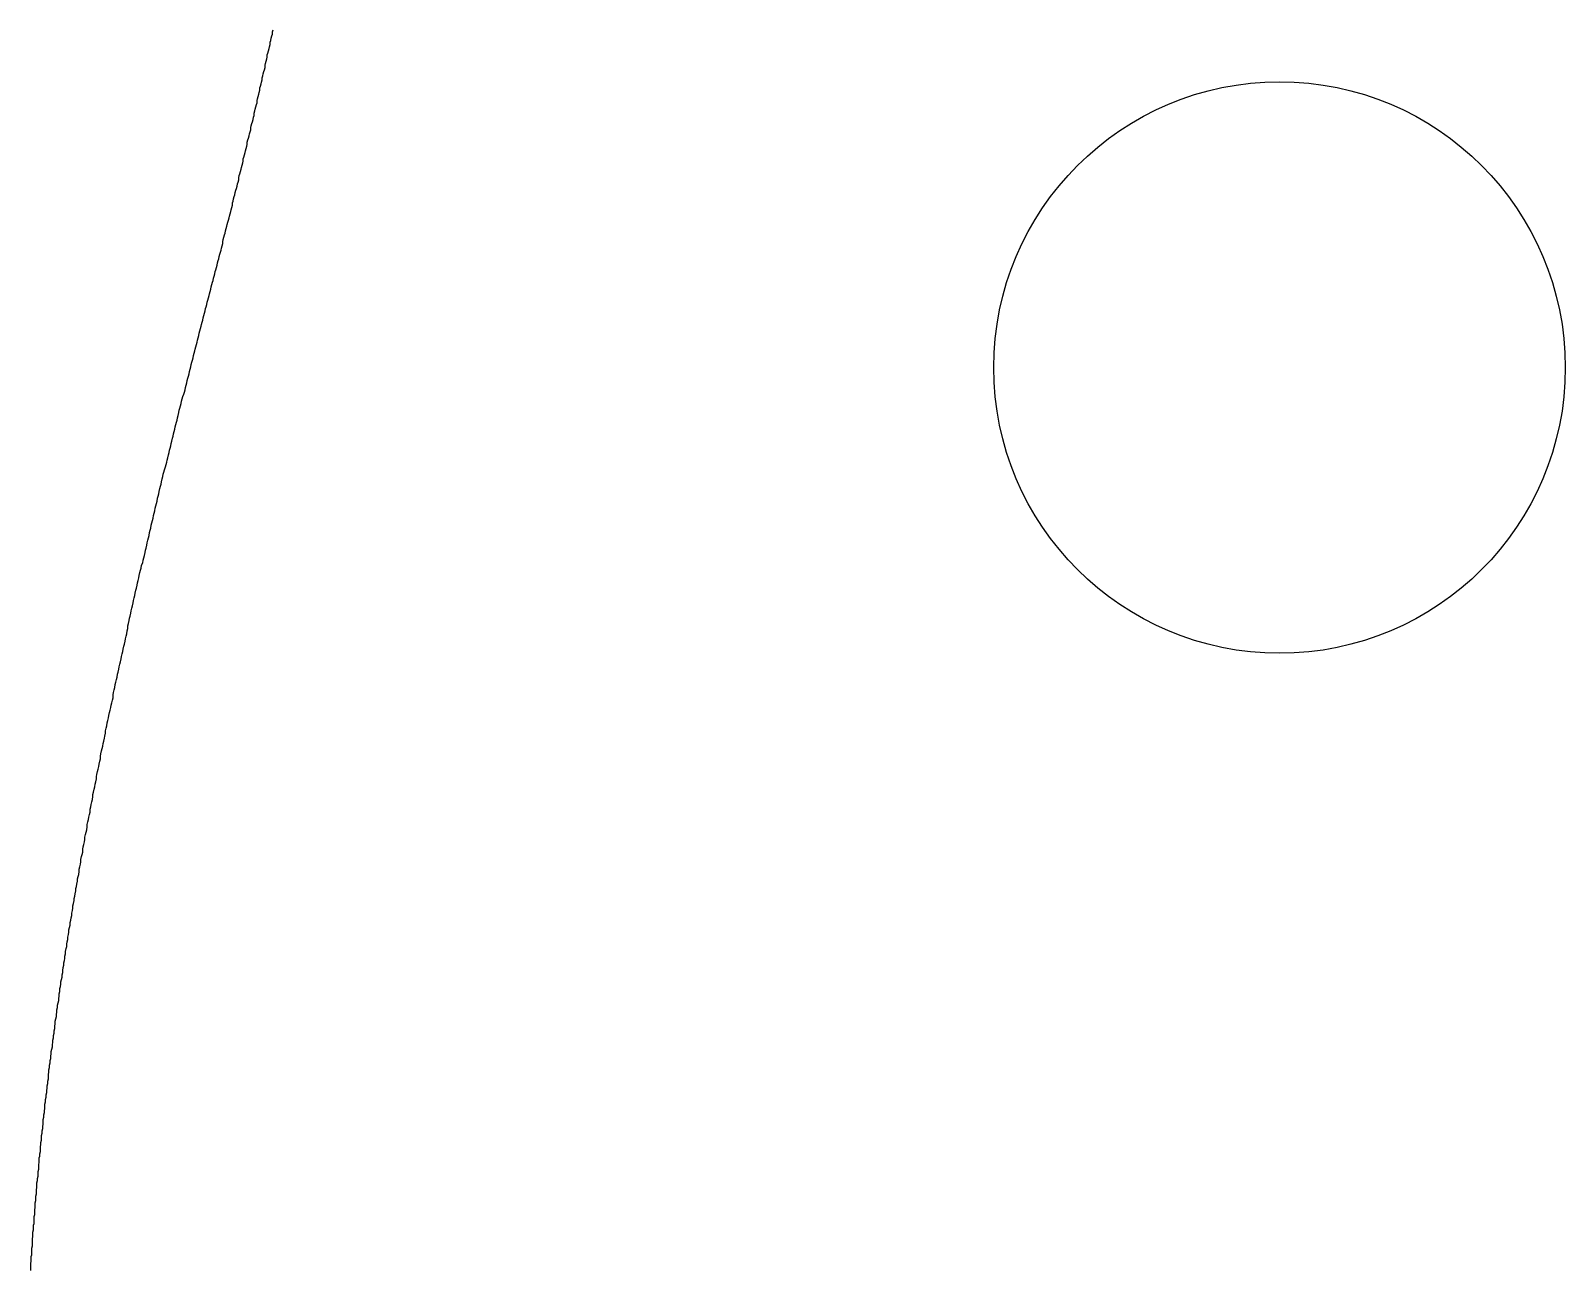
# Model space of a CAD drawing. Header units: millimetres. Extents: x 111 to 2999, y 81 to 1941.
# Drawn here: x 943 to 969.85, y 1538.84 to 1560.54 of the extents above; entities that cross this region are included whole.
import ezdxf

# ---------------------------------------------------------------- set-up
doc = ezdxf.new("R2010")
doc.units = ezdxf.units.MM
doc.layers.add('RANGO', color=6, linetype='Continuous')

msp = doc.modelspace()

# ---------------------------------------------------------------- linework, layer by layer
msp.add_polyline3d([(943, 1538.843, 0), (943, 1538.883, 0), (943, 1538.923, 0), (943, 1538.963, 0), (943.01, 1539.003, 0), (943.01, 1539.043, 0), (943.01, 1539.083, 0), (943.02, 1539.113, 0), (943.02, 1539.153, 0), (943.02, 1539.193, 0), (943.02, 1539.233, 0), (943.03, 1539.273, 0), (943.03, 1539.313, 0), (943.03, 1539.353, 0), (943.03, 1539.393, 0), (943.04, 1539.433, 0), (943.04, 1539.473, 0), (943.04, 1539.513, 0), (943.05, 1539.553, 0), (943.05, 1539.593, 0), (943.05, 1539.633, 0), (943.06, 1539.663, 0), (943.06, 1539.703, 0), (943.06, 1539.743, 0), (943.06, 1539.783, 0), (943.07, 1539.823, 0), (943.07, 1539.863, 0), (943.07, 1539.903, 0), (943.08, 1539.943, 0), (943.08, 1539.983, 0), (943.08, 1540.023, 0), (943.09, 1540.063, 0), (943.09, 1540.103, 0), (943.09, 1540.143, 0), (943.1, 1540.183, 0), (943.1, 1540.223, 0), (943.1, 1540.253, 0), (943.11, 1540.293, 0), (943.11, 1540.333, 0), (943.11, 1540.373, 0), (943.12, 1540.413, 0), (943.12, 1540.453, 0), (943.13, 1540.493, 0), (943.13, 1540.533, 0), (943.13, 1540.573, 0), (943.14, 1540.613, 0), (943.14, 1540.653, 0), (943.14, 1540.693, 0), (943.15, 1540.733, 0), (943.15, 1540.773, 0), (943.15, 1540.813, 0), (943.16, 1540.843, 0), (943.16, 1540.883, 0), (943.17, 1540.923, 0), (943.17, 1540.963, 0), (943.17, 1541.003, 0), (943.18, 1541.043, 0), (943.18, 1541.083, 0), (943.19, 1541.123, 0), (943.19, 1541.163, 0), (943.19, 1541.203, 0), (943.2, 1541.243, 0), (943.2, 1541.283, 0), (943.21, 1541.323, 0), (943.21, 1541.363, 0), (943.22, 1541.403, 0), (943.22, 1541.443, 0), (943.22, 1541.483, 0), (943.23, 1541.523, 0), (943.23, 1541.563, 0), (943.24, 1541.603, 0), (943.24, 1541.633, 0), (943.25, 1541.673, 0), (943.25, 1541.713, 0), (943.25, 1541.753, 0), (943.26, 1541.793, 0), (943.26, 1541.833, 0), (943.27, 1541.873, 0), (943.27, 1541.913, 0), (943.28, 1541.953, 0), (943.28, 1541.993, 0), (943.29, 1542.033, 0), (943.29, 1542.073, 0), (943.3, 1542.113, 0), (943.3, 1542.153, 0), (943.31, 1542.193, 0), (943.31, 1542.233, 0), (943.31, 1542.273, 0), (943.32, 1542.313, 0), (943.32, 1542.353, 0), (943.33, 1542.393, 0), (943.33, 1542.433, 0), (943.34, 1542.473, 0), (943.34, 1542.513, 0), (943.35, 1542.553, 0), (943.35, 1542.593, 0), (943.36, 1542.633, 0), (943.36, 1542.673, 0), (943.37, 1542.713, 0), (943.38, 1542.753, 0), (943.38, 1542.793, 0), (943.39, 1542.833, 0), (943.39, 1542.873, 0), (943.4, 1542.913, 0), (943.4, 1542.953, 0), (943.41, 1542.993, 0), (943.41, 1543.033, 0), (943.42, 1543.073, 0), (943.42, 1543.113, 0), (943.43, 1543.163, 0), (943.43, 1543.203, 0), (943.44, 1543.243, 0), (943.45, 1543.283, 0), (943.45, 1543.323, 0), (943.46, 1543.363, 0), (943.46, 1543.403, 0), (943.47, 1543.443, 0), (943.47, 1543.483, 0), (943.48, 1543.523, 0), (943.49, 1543.563, 0), (943.49, 1543.603, 0), (943.5, 1543.643, 0), (943.5, 1543.683, 0), (943.51, 1543.723, 0), (943.51, 1543.773, 0), (943.52, 1543.813, 0), (943.53, 1543.853, 0), (943.53, 1543.893, 0), (943.54, 1543.933, 0), (943.55, 1543.973, 0), (943.55, 1544.013, 0), (943.56, 1544.053, 0), (943.56, 1544.093, 0), (943.57, 1544.143, 0), (943.58, 1544.183, 0), (943.58, 1544.223, 0), (943.59, 1544.263, 0), (943.6, 1544.303, 0), (943.6, 1544.343, 0), (943.61, 1544.383, 0), (943.61, 1544.423, 0), (943.62, 1544.473, 0), (943.63, 1544.513, 0), (943.63, 1544.553, 0), (943.64, 1544.593, 0), (943.65, 1544.633, 0), (943.65, 1544.673, 0), (943.66, 1544.723, 0), (943.67, 1544.763, 0), (943.67, 1544.803, 0), (943.68, 1544.843, 0), (943.69, 1544.883, 0), (943.69, 1544.933, 0), (943.7, 1544.973, 0), (943.71, 1545.013, 0), (943.72, 1545.053, 0), (943.72, 1545.093, 0), (943.73, 1545.143, 0), (943.74, 1545.183, 0), (943.74, 1545.223, 0), (943.75, 1545.263, 0), (943.76, 1545.313, 0), (943.76, 1545.353, 0), (943.77, 1545.393, 0), (943.78, 1545.433, 0), (943.79, 1545.483, 0), (943.79, 1545.523, 0), (943.8, 1545.563, 0), (943.81, 1545.603, 0), (943.82, 1545.653, 0), (943.82, 1545.693, 0), (943.83, 1545.733, 0), (943.84, 1545.773, 0), (943.85, 1545.823, 0), (943.85, 1545.863, 0), (943.86, 1545.903, 0), (943.87, 1545.953, 0), (943.88, 1545.993, 0), (943.88, 1546.033, 0), (943.89, 1546.083, 0), (943.9, 1546.123, 0), (943.91, 1546.163, 0), (943.91, 1546.213, 0), (943.92, 1546.253, 0), (943.93, 1546.293, 0), (943.94, 1546.343, 0), (943.95, 1546.383, 0), (943.95, 1546.423, 0), (943.96, 1546.473, 0), (943.97, 1546.513, 0), (943.98, 1546.553, 0), (943.99, 1546.603, 0), (943.99, 1546.643, 0), (944, 1546.693, 0), (944.01, 1546.733, 0), (944.02, 1546.773, 0), (944.03, 1546.823, 0), (944.04, 1546.863, 0), (944.04, 1546.913, 0), (944.05, 1546.953, 0), (944.06, 1546.993, 0), (944.07, 1547.043, 0), (944.08, 1547.083, 0), (944.09, 1547.133, 0), (944.09, 1547.173, 0), (944.1, 1547.213, 0), (944.11, 1547.263, 0), (944.12, 1547.303, 0), (944.13, 1547.353, 0), (944.14, 1547.393, 0), (944.15, 1547.443, 0), (944.15, 1547.483, 0), (944.16, 1547.523, 0), (944.17, 1547.573, 0), (944.18, 1547.613, 0), (944.19, 1547.663, 0), (944.2, 1547.703, 0), (944.21, 1547.753, 0), (944.22, 1547.793, 0), (944.22, 1547.843, 0), (944.23, 1547.883, 0), (944.24, 1547.933, 0), (944.25, 1547.973, 0), (944.26, 1548.013, 0), (944.27, 1548.063, 0), (944.28, 1548.103, 0), (944.29, 1548.153, 0), (944.3, 1548.193, 0), (944.31, 1548.243, 0), (944.31, 1548.283, 0), (944.32, 1548.333, 0), (944.33, 1548.373, 0), (944.34, 1548.423, 0), (944.35, 1548.463, 0), (944.36, 1548.513, 0), (944.37, 1548.553, 0), (944.38, 1548.603, 0), (944.39, 1548.643, 0), (944.4, 1548.693, 0), (944.41, 1548.733, 0), (944.42, 1548.773, 0), (944.43, 1548.823, 0), (944.44, 1548.863, 0), (944.44, 1548.913, 0), (944.45, 1548.953, 0), (944.46, 1549.003, 0), (944.47, 1549.043, 0), (944.48, 1549.093, 0), (944.49, 1549.133, 0), (944.5, 1549.183, 0), (944.51, 1549.223, 0), (944.52, 1549.273, 0), (944.53, 1549.313, 0), (944.54, 1549.363, 0), (944.55, 1549.403, 0), (944.56, 1549.453, 0), (944.57, 1549.493, 0), (944.58, 1549.543, 0), (944.59, 1549.583, 0), (944.6, 1549.633, 0), (944.61, 1549.673, 0), (944.62, 1549.713, 0), (944.63, 1549.763, 0), (944.64, 1549.803, 0), (944.65, 1549.853, 0), (944.66, 1549.893, 0), (944.67, 1549.943, 0), (944.68, 1549.983, 0), (944.69, 1550.033, 0), (944.7, 1550.073, 0), (944.7, 1550.123, 0), (944.71, 1550.163, 0), (944.72, 1550.213, 0), (944.73, 1550.253, 0), (944.74, 1550.293, 0), (944.75, 1550.343, 0), (944.76, 1550.383, 0), (944.77, 1550.433, 0), (944.78, 1550.473, 0), (944.79, 1550.523, 0), (944.8, 1550.563, 0), (944.81, 1550.613, 0), (944.82, 1550.653, 0), (944.83, 1550.693, 0), (944.84, 1550.743, 0), (944.85, 1550.783, 0), (944.86, 1550.833, 0), (944.87, 1550.873, 0), (944.88, 1550.913, 0), (944.89, 1550.963, 0), (944.9, 1551.003, 0), (944.91, 1551.053, 0), (944.92, 1551.093, 0), (944.93, 1551.133, 0), (944.94, 1551.183, 0), (944.96, 1551.223, 0), (944.97, 1551.273, 0), (944.98, 1551.313, 0), (944.99, 1551.353, 0), (945, 1551.403, 0), (945.01, 1551.443, 0), (945.02, 1551.483, 0), (945.03, 1551.533, 0), (945.04, 1551.573, 0), (945.05, 1551.623, 0), (945.06, 1551.663, 0), (945.07, 1551.703, 0), (945.08, 1551.753, 0), (945.09, 1551.793, 0), (945.1, 1551.833, 0), (945.11, 1551.883, 0), (945.12, 1551.923, 0), (945.13, 1551.963, 0), (945.14, 1552.003, 0), (945.15, 1552.053, 0), (945.16, 1552.093, 0), (945.17, 1552.133, 0), (945.18, 1552.183, 0), (945.19, 1552.223, 0), (945.2, 1552.263, 0), (945.21, 1552.303, 0), (945.22, 1552.353, 0), (945.23, 1552.393, 0), (945.24, 1552.433, 0), (945.25, 1552.473, 0), (945.26, 1552.523, 0), (945.27, 1552.563, 0), (945.28, 1552.603, 0), (945.29, 1552.643, 0), (945.3, 1552.693, 0), (945.31, 1552.733, 0), (945.32, 1552.773, 0), (945.33, 1552.813, 0), (945.34, 1552.853, 0), (945.36, 1552.903, 0), (945.37, 1552.943, 0), (945.38, 1552.983, 0), (945.39, 1553.023, 0), (945.4, 1553.063, 0), (945.41, 1553.113, 0), (945.42, 1553.153, 0), (945.43, 1553.193, 0), (945.44, 1553.233, 0), (945.45, 1553.273, 0), (945.46, 1553.313, 0), (945.47, 1553.353, 0), (945.48, 1553.403, 0), (945.49, 1553.443, 0), (945.5, 1553.483, 0), (945.51, 1553.523, 0), (945.52, 1553.563, 0), (945.53, 1553.603, 0), (945.54, 1553.643, 0), (945.55, 1553.683, 0), (945.56, 1553.723, 0), (945.57, 1553.763, 0), (945.58, 1553.803, 0), (945.59, 1553.853, 0), (945.6, 1553.893, 0), (945.61, 1553.933, 0), (945.62, 1553.973, 0), (945.63, 1554.013, 0), (945.64, 1554.053, 0), (945.65, 1554.093, 0), (945.66, 1554.133, 0), (945.68, 1554.173, 0), (945.69, 1554.213, 0), (945.7, 1554.253, 0), (945.71, 1554.293, 0), (945.72, 1554.333, 0), (945.73, 1554.373, 0), (945.74, 1554.413, 0), (945.75, 1554.453, 0), (945.76, 1554.493, 0), (945.77, 1554.533, 0), (945.78, 1554.573, 0), (945.79, 1554.613, 0), (945.8, 1554.653, 0), (945.81, 1554.693, 0), (945.82, 1554.733, 0), (945.83, 1554.773, 0), (945.84, 1554.813, 0), (945.85, 1554.853, 0), (945.86, 1554.893, 0), (945.87, 1554.933, 0), (945.88, 1554.963, 0), (945.89, 1555.003, 0), (945.9, 1555.043, 0), (945.91, 1555.083, 0), (945.92, 1555.123, 0), (945.93, 1555.163, 0), (945.94, 1555.203, 0), (945.95, 1555.243, 0), (945.96, 1555.283, 0), (945.97, 1555.323, 0), (945.98, 1555.363, 0), (945.99, 1555.393, 0), (946, 1555.433, 0), (946.01, 1555.473, 0), (946.02, 1555.513, 0), (946.03, 1555.553, 0), (946.04, 1555.593, 0), (946.05, 1555.633, 0), (946.06, 1555.673, 0), (946.07, 1555.703, 0), (946.08, 1555.743, 0), (946.09, 1555.783, 0), (946.1, 1555.823, 0), (946.11, 1555.863, 0), (946.12, 1555.903, 0), (946.13, 1555.933, 0), (946.14, 1555.973, 0), (946.15, 1556.013, 0), (946.16, 1556.053, 0), (946.17, 1556.093, 0), (946.18, 1556.133, 0), (946.19, 1556.163, 0), (946.2, 1556.203, 0), (946.21, 1556.243, 0), (946.22, 1556.283, 0), (946.23, 1556.323, 0), (946.24, 1556.353, 0), (946.25, 1556.393, 0), (946.26, 1556.433, 0), (946.27, 1556.473, 0), (946.28, 1556.513, 0), (946.29, 1556.543, 0), (946.3, 1556.583, 0), (946.31, 1556.623, 0), (946.32, 1556.663, 0), (946.33, 1556.693, 0), (946.34, 1556.733, 0), (946.35, 1556.773, 0), (946.36, 1556.813, 0), (946.36, 1556.843, 0), (946.37, 1556.883, 0), (946.38, 1556.923, 0), (946.39, 1556.963, 0), (946.4, 1556.993, 0), (946.41, 1557.033, 0), (946.42, 1557.073, 0), (946.43, 1557.113, 0), (946.44, 1557.143, 0), (946.45, 1557.183, 0), (946.46, 1557.223, 0), (946.47, 1557.263, 0), (946.48, 1557.293, 0), (946.49, 1557.333, 0), (946.5, 1557.373, 0), (946.51, 1557.403, 0), (946.52, 1557.443, 0), (946.53, 1557.483, 0), (946.53, 1557.523, 0), (946.54, 1557.553, 0), (946.55, 1557.593, 0), (946.56, 1557.633, 0), (946.57, 1557.663, 0), (946.58, 1557.703, 0), (946.59, 1557.743, 0), (946.6, 1557.773, 0), (946.61, 1557.813, 0), (946.62, 1557.853, 0), (946.63, 1557.883, 0), (946.64, 1557.923, 0), (946.64, 1557.963, 0), (946.65, 1558.003, 0), (946.66, 1558.033, 0), (946.67, 1558.073, 0), (946.68, 1558.113, 0), (946.69, 1558.143, 0), (946.7, 1558.183, 0), (946.71, 1558.223, 0), (946.72, 1558.253, 0), (946.72, 1558.293, 0), (946.73, 1558.323, 0), (946.74, 1558.363, 0), (946.75, 1558.403, 0), (946.76, 1558.433, 0), (946.77, 1558.473, 0), (946.78, 1558.513, 0), (946.79, 1558.543, 0), (946.79, 1558.583, 0), (946.8, 1558.623, 0), (946.81, 1558.653, 0), (946.82, 1558.693, 0), (946.83, 1558.733, 0), (946.84, 1558.763, 0), (946.85, 1558.803, 0), (946.85, 1558.843, 0), (946.86, 1558.873, 0), (946.87, 1558.913, 0), (946.88, 1558.943, 0), (946.89, 1558.983, 0), (946.9, 1559.023, 0), (946.91, 1559.053, 0), (946.91, 1559.093, 0), (946.92, 1559.133, 0), (946.93, 1559.163, 0), (946.94, 1559.203, 0), (946.95, 1559.243, 0), (946.96, 1559.273, 0), (946.96, 1559.313, 0), (946.97, 1559.343, 0), (946.98, 1559.383, 0), (946.99, 1559.423, 0), (947, 1559.453, 0), (947.01, 1559.493, 0), (947.01, 1559.533, 0), (947.02, 1559.563, 0), (947.03, 1559.603, 0), (947.04, 1559.633, 0), (947.05, 1559.673, 0), (947.05, 1559.713, 0), (947.06, 1559.743, 0), (947.07, 1559.783, 0), (947.08, 1559.823, 0), (947.09, 1559.853, 0), (947.1, 1559.893, 0), (947.1, 1559.933, 0), (947.11, 1559.963, 0), (947.12, 1560.003, 0), (947.13, 1560.043, 0), (947.14, 1560.073, 0), (947.14, 1560.113, 0), (947.15, 1560.143, 0), (947.16, 1560.183, 0), (947.17, 1560.223, 0), (947.18, 1560.253, 0), (947.19, 1560.293, 0), (947.19, 1560.333, 0), (947.2, 1560.363, 0), (947.21, 1560.403, 0), (947.22, 1560.443, 0), (947.23, 1560.473, 0), (947.23, 1560.513, 0), (947.24, 1560.553, 0)])
at = {"layer": 'RANGO', "color": 7, "true_color": 0xffffff}
msp.add_circle((964.852, 1554.641), 5, dxfattribs=at)

doc.saveas('drawing.dxf')
